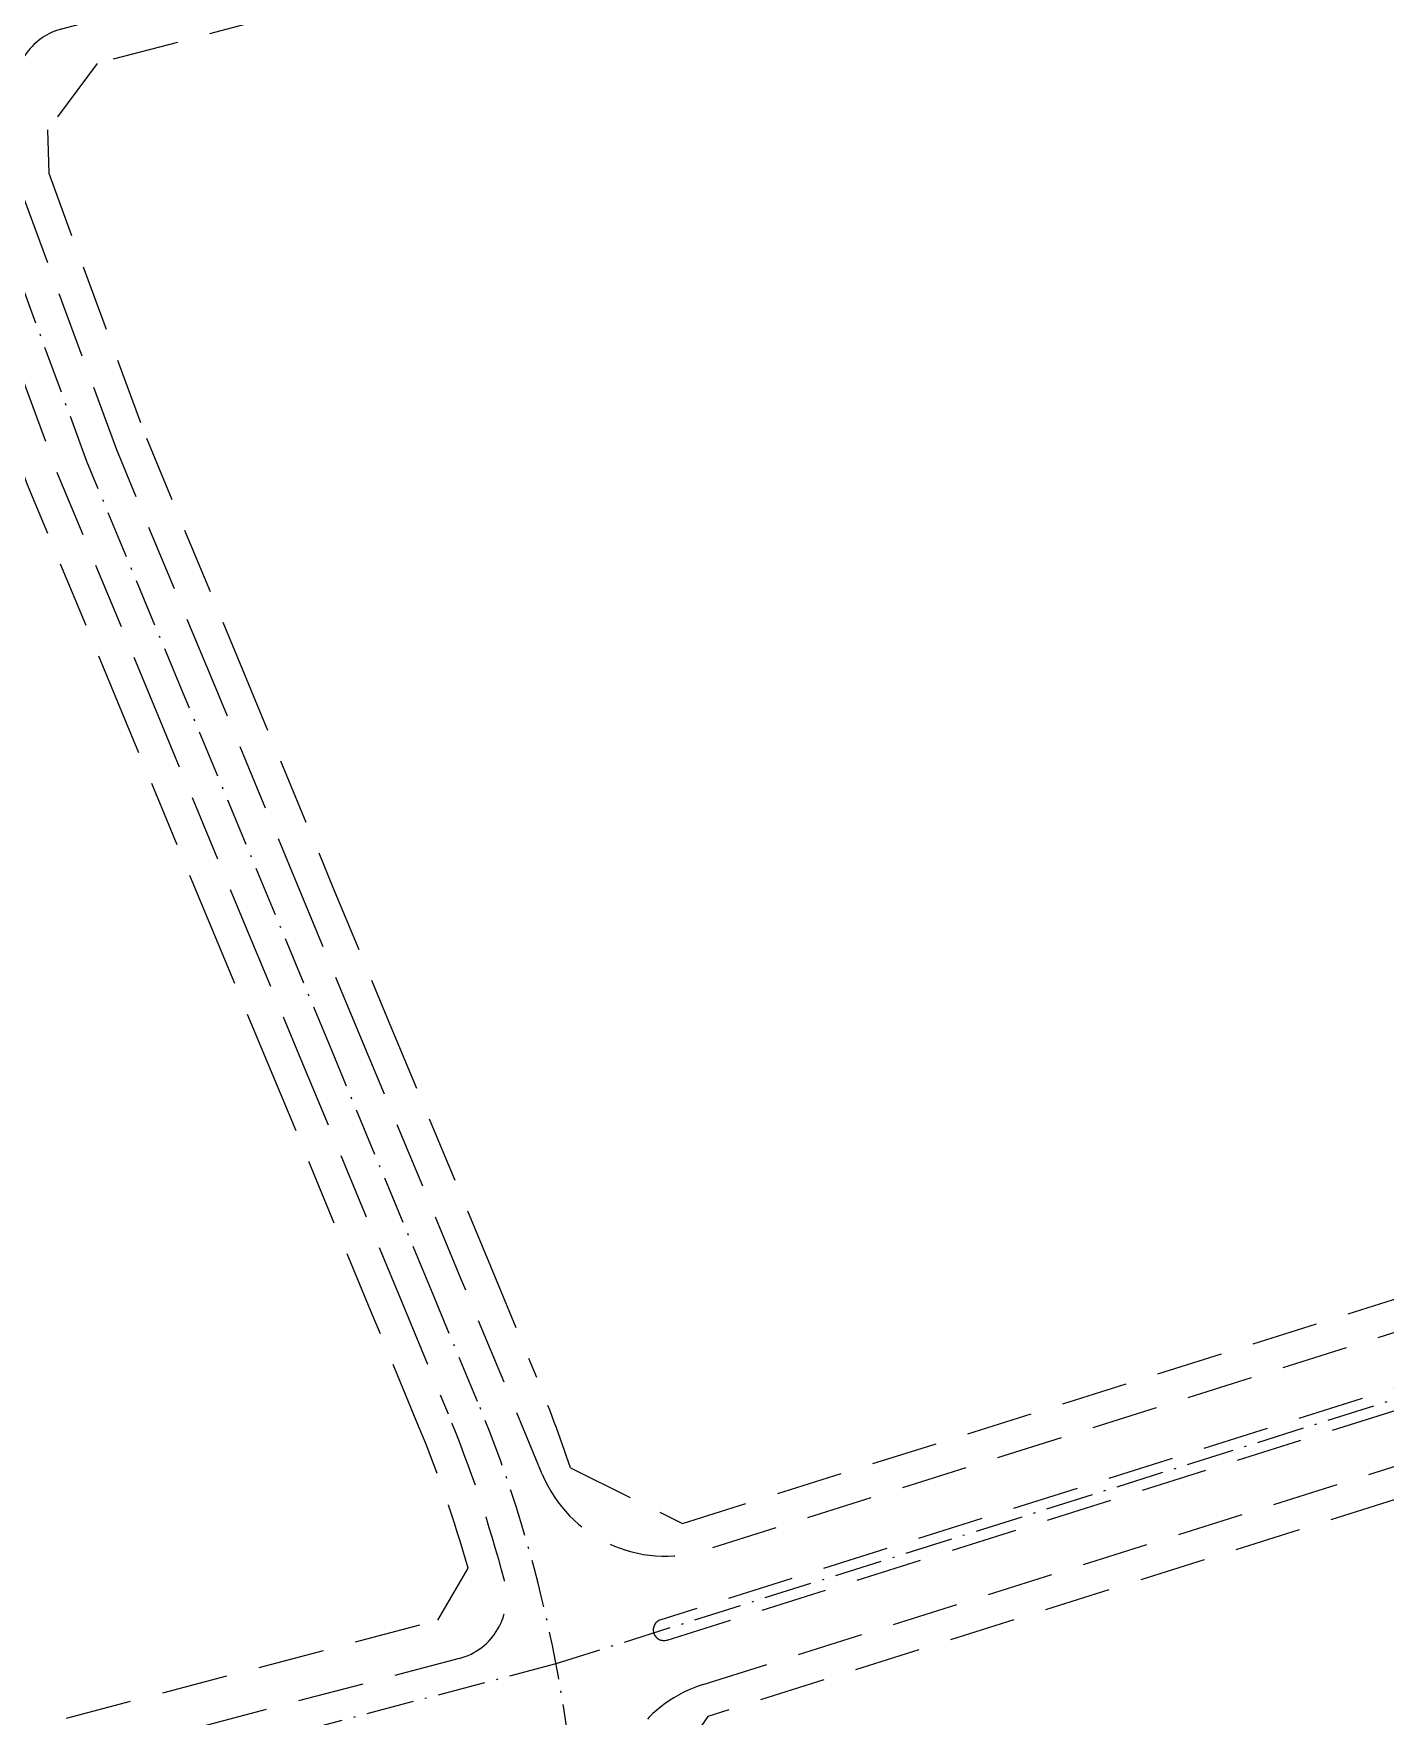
# Model space of a CAD drawing. Header units: metres. Extents: x 566631 to 571358, y 2062953 to 2068466.
# Drawn here: x 567713.6 to 567967.8, y 2065749.5 to 2066066 of the extents above; entities that cross this region are included whole.
import ezdxf

# ---------------------------------------------------------------- set-up
doc = ezdxf.new("R2010")
doc.units = ezdxf.units.M
doc.linetypes.add('ACAD_ISO10W100', pattern=[18.5, 12, -3, 0.5, -3])
doc.linetypes.add('HIDDEN', pattern=[0.375, 0.25, -0.125])
for name, color, linetype in [('LogDg phu', 7, 'CONTINUOUS'), ('TimDg', 222, 'CONTINUOUS'), ('ViaHeSphu', 32, 'CONTINUOUS')]:
    doc.layers.add(name, color=color, linetype=linetype)

msp = doc.modelspace()

# ---------------------------------------------------------------- linework, layer by layer
at = {"layer": 'LogDg phu', "linetype": 'HIDDEN', "ltscale": 50}
for points in [[(568121.409168812, 2065869.547781731), (567839.8815684333, 2065780.756840625, -0.3885952892119609), (567809.275189152, 2065795.007400011), (567793.9709257017, 2065831.843864622), (567775.264984491, 2065876.864723126), (567764.4249333385, 2065902.955846242), (567747.281988876, 2065944.214712572), (567729.2232768235, 2065987.679141002), (567710.464687371, 2066038.557694003), (567709.9613827929, 2066054.871221176, -0.3491088883845632), (567718.8925676671, 2066066.843741356), (568010.5497664135, 2066143.842634098)], [(567342.3764804489, 2065684.115206062), (567367.0485707542, 2065965.747305955, -0.3162801207754457), (567375.9396792423, 2065976.30254163), (567683.1664304101, 2066057.411870524, -0.4824600276535601), (567698.223831549, 2066046.179445665), (567698.5305658912, 2066036.237316696), (567718.0483342491, 2065983.299657691), (567736.2004704069, 2065939.6103724), (567753.3433037947, 2065898.351773408), (567764.1834572515, 2065872.260404062), (567782.889280884, 2065827.239828553), (567791.5580962572, 2065806.374498329, -0.033971309950736), (567802.1595765763, 2065774.99941431, -0.4141603264595829), (567793.6196556231, 2065760.3359426), (567355.0513083818, 2065644.551805246, -0.5192549419956226), (567340.033396713, 2065657.194793225), (567342.3764804489, 2065684.115206062)], [(568171.9654073849, 2065792.737292225), (568193.0167068782, 2065729.904615605, -0.4085812435176516), (568188.1182599403, 2065719.827957144), (567831.8561018949, 2065592.781168764, -0.5249747262411383), (567821.1706275612, 2065600.479249175), (567822.6236573436, 2065671.833480155), (567822.0686766575, 2065731.411147348, -0.329890677393226), (567839.5479728384, 2065755.486319626), (568128.6279896891, 2065846.659215694)]]:
    msp.add_lwpolyline(points, format="xyb", dxfattribs=at)
at = {"layer": 'LogDg phu', "linetype": 'HIDDEN', "ltscale": 50, "elevation": 2.6014947e-09}
msp.add_lwpolyline([(568124.417016405, 2065860.010861584), (567831.5399723656, 2065767.640421408, 1.000000000027756), (567832.7430979447, 2065763.825696021), (568125.620141984, 2065856.196136197)], format="xyb", dxfattribs=at)
at = {"layer": 'TimDg', "linetype": 'ACAD_ISO10W100', "ltscale": 0.75}
msp.add_lwpolyline([(569579.458327795, 2066552.489101444), (569316.6908584707, 2066388.630738333, -0.0121560828798097), (569316.4815255365, 2066388.50716488), (569007.7068141839, 2066216.212450042), (568836.948536262, 2066116.998506182, -0.0506837863320612), (568652.7276902705, 2066033.6086813), (568203.7804233594, 2065882.944183276), (567811.8071871288, 2065759.319812214)], format="xyb", dxfattribs=at)
at = {"layer": 'TimDg', "linetype": 'ACAD_ISO10W100', "ltscale": 0.75, "elevation": 3.0256135e-09}
msp.add_lwpolyline([(567816.2204722706, 2065715.087808976, 0.0964100116880603), (567797.0989186661, 2065808.676516364), (567788.4301032928, 2065829.541846587), (567769.7242208712, 2065874.562563594), (567758.8841185665, 2065900.653809825), (567741.7412296414, 2065941.912542486), (567723.6358055363, 2065985.489399346), (567704.497626631, 2066037.39750535)], format="xyb", dxfattribs=at)
at = {"layer": 'TimDg', "linetype": 'ACAD_ISO10W100', "ltscale": 0.75}
msp.add_lwpolyline([(567811.8071871304, 2065759.319812215), (566954.7490777657, 2065533.052379977)], dxfattribs=at)
at = {"layer": 'ViaHeSphu', "linetype": 'HIDDEN', "ltscale": 50}
for points in [[(568012.5918385026, 2066136.107652415), (567725.5434417464, 2066060.325505377), (567716.1830876971, 2066047.777671094)], [(568130.4326981904, 2065840.937063778), (567840.4055507972, 2065749.465452012), (567827.6066942061, 2065730.839830155)]]:
    msp.add_lwpolyline(points, dxfattribs=at)
msp.add_lwpolyline([(567795.3049309781, 2065777.329060083, 0.0297640177377033), (567786.0172738483, 2065804.072480294), (567777.348458475, 2065824.937810518), (567758.6426936319, 2065869.95824453), (567747.8024890228, 2065896.049736991), (567730.6597111725, 2065937.308202314), (567712.4608629617, 2065981.109916035), (567692.5635051514, 2066035.077128042), (567692.3556549432, 2066041.814142112), (567681.04124611, 2066048.576713288), (567384.9321327441, 2065970.402493813), (567374.390708235, 2065957.888056523), (567348.3771967472, 2065660.797325142), (567348.3771967472, 2065660.797325142), (567357.1788276309, 2065653.387578973), (567789.6106506462, 2065767.551644563)], format="xyb", close=True, dxfattribs=at)
msp.add_lwpolyline([(567716.1810699014, 2066047.843073574), (567716.4317481108, 2066039.717882657), (567734.8107481108, 2065989.868882657), (567752.8227481105, 2065946.516882658), (567769.9657481104, 2065905.257882658), (567780.8057481105, 2065879.166882659), (567799.5117481106, 2065834.145882657), (567808.1805634841, 2065813.280552434, -0.0174026163629556), (567814.585712669, 2065796.210250393), (567835.6569640579, 2065785.715782392), (568119.6044601985, 2065875.269934003)], format="xyb", dxfattribs=at)

doc.saveas('drawing.dxf')
